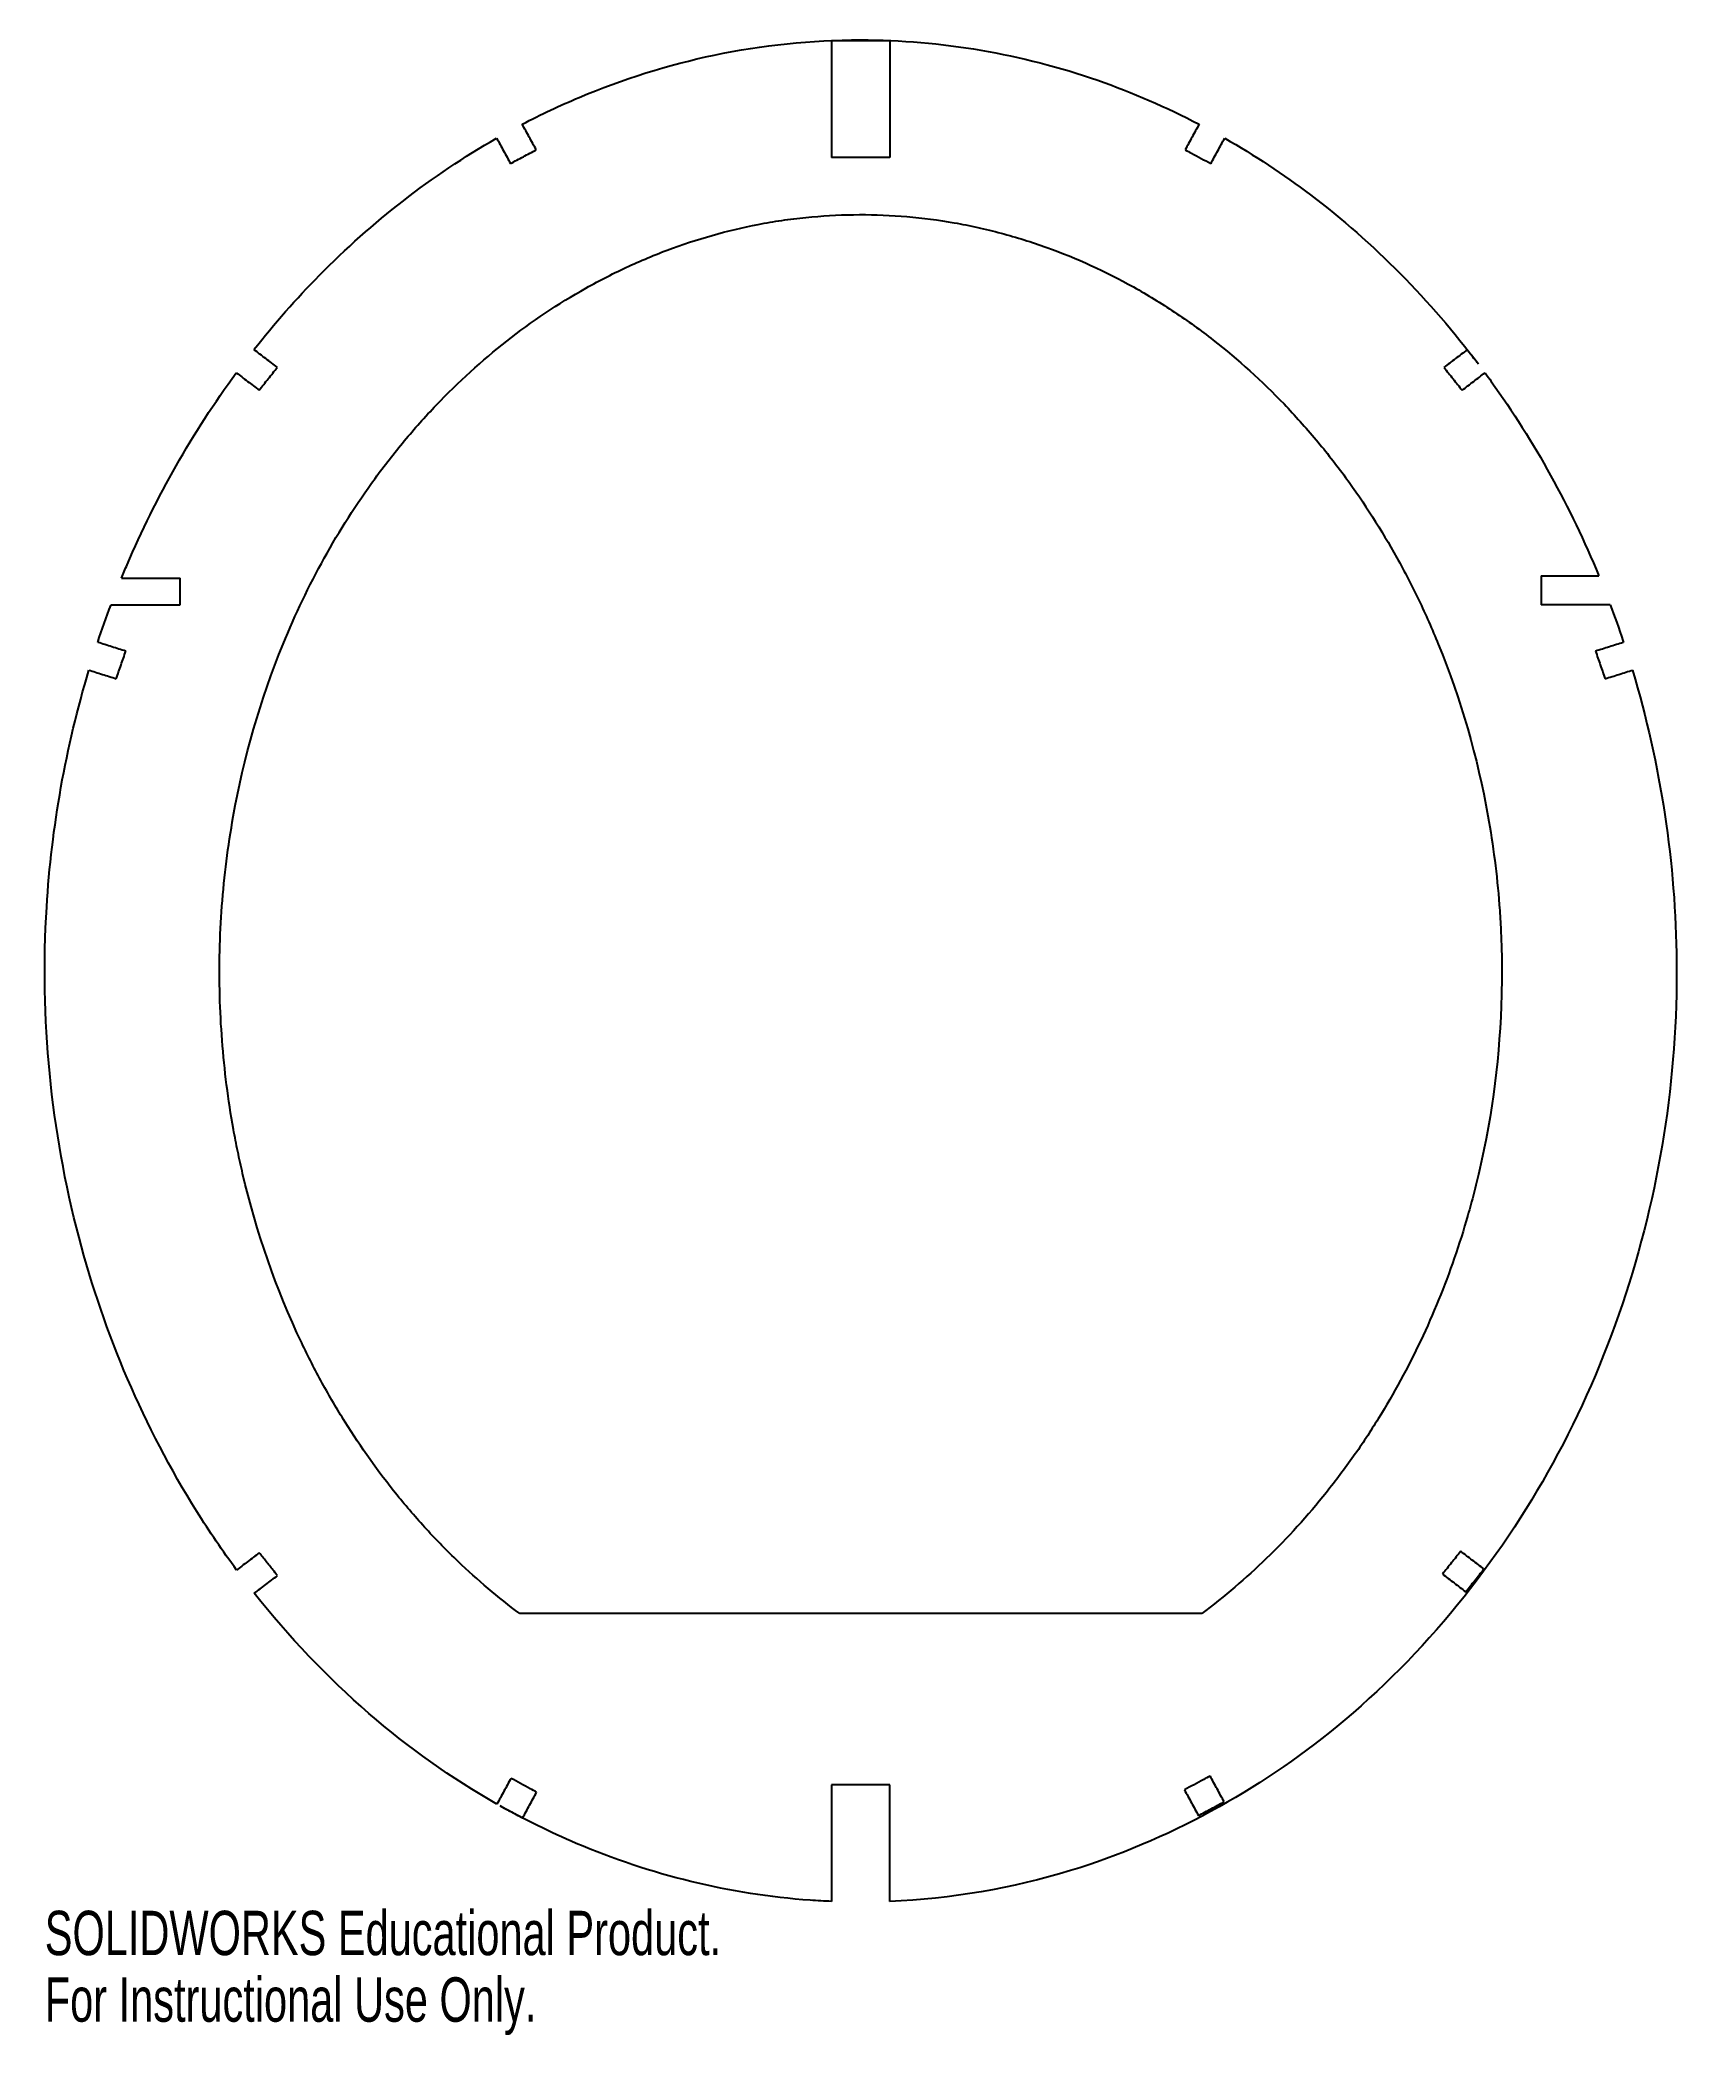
# Model space of a CAD drawing. Header units: inches. Extents: x -3.52 to 3.5, y -3.82 to 4.74.
import ezdxf

# ---------------------------------------------------------------- set-up
doc = ezdxf.new("R2010")
doc.units = ezdxf.units.IN
doc.header["$MEASUREMENT"] = 0
doc.styles.add('SLDTEXTSTYLE0', font='TXT', dxfattribs={"width": 0.7})

msp = doc.modelspace()

# ---------------------------------------------------------------- linework, layer by layer
at = {"color": 7, "linetype": 'Continuous', "lineweight": 25}
for p, q in [((0.125, 4.7339), (-0.125, 4.7339)), ((-0.125, 4.7339), (-0.125, 4.2339)), ((0.125, 4.7339), (0.125, 4.2339)), ((0.125, 4.2339), (-0.125, 4.2339)), ((-3.1701, 2.4304), (-2.9193, 2.4304)), ((-2.9193, 2.3154), (-2.9193, 2.4304)), ((2.9193, 2.4404), (2.9193, 2.3154)), ((2.9193, 2.4404), (3.166, 2.4404)), ((-3.2154, 2.3154), (-2.9193, 2.3154)), ((3.2154, 2.3154), (2.9193, 2.3154)), ((1.4626, -2.0109), (-1.4626, -2.0109)), ((-0.125, -2.7451), (-0.125, -3.2456)), ((0.125, -2.7451), (-0.125, -2.7451)), ((0.125, -3.2456), (0.125, -2.7451))]:
    msp.add_line(p, q, dxfattribs=at)
for points, knots in [([(-1.4517, 4.3769), (-1.3718, 4.4186), (-1.2901, 4.4571), (-1.207, 4.4921), (-1.0207, 4.5706), (-0.8259, 4.6318), (-0.628, 4.6732), (-0.422, 4.7164), (-0.2104, 4.7384), (0, 4.7384), (0.3438, 4.7384), (0.692, 4.6783), (1.0167, 4.5653), (1.1659, 4.5133), (1.3116, 4.45), (1.4517, 4.3769)], [0.55780077, 0.55780077, 0.55780077, 0.55780077, 0.56460577, 0.56460577, 0.56460577, 0.57983105, 0.57983105, 0.57983105, 0.59568228, 0.59568228, 0.59568228, 0.62187904, 0.62187904, 0.62187904, 0.63386001, 0.63386001, 0.63386001, 0.63386001]), ([(-2.6023, 3.41), (-2.5148, 3.5214), (-2.421, 3.6281), (-2.3216, 3.729), (-2.0967, 3.9572), (-1.8395, 4.158), (-1.5613, 4.3169)], [0.51943705, 0.51943705, 0.51943705, 0.51943705, 0.53017092, 0.53017092, 0.53017092, 0.5546301, 0.5546301, 0.5546301, 0.5546301]), ([(-1.5613, 4.3169), (-1.5565, 4.3081), (-1.5467, 4.2901), (-1.5319, 4.263), (-1.5169, 4.2356), (-1.5069, 4.2173), (-1.5019, 4.2081)], [0.0086491, 0.0086491, 0.0086491, 0.0086491, 0.25, 0.5, 0.75, 1, 1, 1, 1]), ([(1.5019, 4.2081), (1.5069, 4.2173), (1.5169, 4.2356), (1.5319, 4.263), (1.5467, 4.2901), (1.5565, 4.3081), (1.5613, 4.3169)], [0, 0, 0, 0, 0.25, 0.5, 0.75, 0.9913329, 0.9913329, 0.9913329, 0.9913329]), ([(1.5613, 4.3169), (1.689, 4.244), (1.8121, 4.1624), (1.9294, 4.0737), (2.2009, 3.8682), (2.4442, 3.6208), (2.6493, 3.349)], [0.04134893, 0.04134893, 0.04134893, 0.04134893, 0.05249464, 0.05249464, 0.05249464, 0.07840534, 0.07840534, 0.07840534, 0.07840534]), ([(-1.5019, 4.2081), (-1.4835, 4.2179), (-1.4652, 4.2277), (-1.4468, 4.2376), (-1.4376, 4.2425), (-1.4284, 4.2474), (-1.4192, 4.2523), (-1.41, 4.2572), (-1.4008, 4.2621), (-1.3916, 4.267)], [0.000000008, 0.000000008, 0.000000008, 0.000000008, 0.00158758, 0.00158758, 0.00158758, 0.00238137, 0.00238137, 0.00238137, 0.00317516, 0.00317516, 0.00317516, 0.00317516]), ([(1.3917, 4.267), (1.4009, 4.2621), (1.41, 4.2572), (1.4192, 4.2523), (1.433, 4.2449), (1.4468, 4.2376), (1.4606, 4.2302), (1.4744, 4.2229), (1.4882, 4.2155), (1.5019, 4.2081)], [0, 0, 0, 0, 0.000793791, 0.000793791, 0.000793791, 0.001984478, 0.001984478, 0.001984478, 0.003175164, 0.003175164, 0.003175164, 0.003175164]), ([(-2.4774, 2.1469), (-2.4255, 2.2741), (-2.3667, 2.397), (-2.2354, 2.634), (-2.1628, 2.7482), (-2.043, 2.9126), (-2.0012, 2.9662), (-1.9356, 3.0448), (-1.9133, 3.0707), (-1.8676, 3.1218), (-1.8442, 3.1471), (-1.7256, 3.2712), (-1.6248, 3.3629), (-1.411, 3.5307), (-1.2981, 3.6067), (-1.1484, 3.6909), (-1.118, 3.7072), (-1.0568, 3.7385), (-1.026, 3.7534), (-0.933, 3.7963), (-0.8701, 3.8222), (-0.6791, 3.8918), (-0.5483, 3.9275), (-0.3805, 3.9579), (-0.3467, 3.9633), (-0.2787, 3.9725), (-0.2443, 3.9764), (-0.1415, 3.9858), (0.0634, 3.9952), (0.2665, 3.9777), (0.4347, 3.9482), (0.4683, 3.9416), (0.5354, 3.9268), (0.569, 3.9186), (0.6687, 3.892), (0.734, 3.8715), (0.9266, 3.8021), (1.0505, 3.7454), (1.2, 3.662), (1.2296, 3.6446), (1.2884, 3.6088), (1.3175, 3.5902), (1.4032, 3.5332), (1.4586, 3.4931), (1.6199, 3.3672), (1.7209, 3.2756), (1.8395, 3.1522), (1.8628, 3.1271), (1.9087, 3.0759), (1.9313, 3.0499), (1.9974, 2.9709), (2.0396, 2.9171), (2.1604, 2.7519), (2.2336, 2.637), (2.3329, 2.4581), (2.3643, 2.3973), (2.4235, 2.2736), (2.4514, 2.2106), (2.4774, 2.1469)], [0, 0, 0, 0, 0.0625, 0.0625, 0.125, 0.125, 0.15625, 0.15625, 0.171875, 0.171875, 0.1875, 0.1875, 0.25, 0.25, 0.3125, 0.3125, 0.328125, 0.328125, 0.34375, 0.34375, 0.375, 0.375, 0.4375, 0.4375, 0.453125, 0.453125, 0.46875, 0.46875, 0.5, 0.5625, 0.5625, 0.578125, 0.578125, 0.59375, 0.59375, 0.625, 0.625, 0.6875, 0.6875, 0.703125, 0.703125, 0.71875, 0.71875, 0.75, 0.75, 0.8125, 0.8125, 0.828125, 0.828125, 0.84375, 0.84375, 0.875, 0.875, 0.9375, 0.9375, 0.96875, 0.96875, 1, 1, 1, 1]), ([(2.6493, 3.349), (2.6463, 3.3528), (2.6433, 3.3566), (2.6403, 3.3604), (2.6338, 3.3685), (2.6273, 3.3766), (2.6208, 3.3848), (2.6143, 3.3929), (2.6078, 3.4011), (2.6013, 3.4092)], [0.001219459, 0.001219459, 0.001219459, 0.001219459, 0.001587811, 0.001587811, 0.001587811, 0.002381717, 0.002381717, 0.002381717, 0.003175622, 0.003175622, 0.003175622, 0.003175622]), ([(-3.1701, 2.4304), (-3.1625, 2.4491), (-3.1546, 2.4678), (-3.1467, 2.4864), (-3.0227, 2.7771), (-2.8652, 3.056), (-2.678, 3.3106)], [0.49062106, 0.49062106, 0.49062106, 0.49062106, 0.49214529, 0.49214529, 0.49214529, 0.5162591, 0.5162591, 0.5162591, 0.5162591]), ([(-2.678, 3.3106), (-2.6702, 3.3047), (-2.6541, 3.2925), (-2.6297, 3.274), (-2.6048, 3.2551), (-2.5882, 3.2425), (-2.5799, 3.2362)], [0, 0, 0, 0, 0.2346241, 0.4846241, 0.7346241, 0.9846241, 0.9846241, 0.9846241, 0.9846241]), ([(-2.5799, 3.2362), (-2.5669, 3.2525), (-2.5539, 3.2688), (-2.5409, 3.2851), (-2.5344, 3.2932), (-2.5279, 3.3013), (-2.5214, 3.3095), (-2.5148, 3.3176), (-2.5083, 3.3258), (-2.5018, 3.3339)], [0, 0, 0, 0, 0.001587821, 0.001587821, 0.001587821, 0.002381731, 0.002381731, 0.002381731, 0.003175642, 0.003175642, 0.003175642, 0.003175642]), ([(2.5016, 3.3337), (2.5081, 3.3255), (2.5146, 3.3174), (2.5212, 3.3092), (2.5277, 3.3011), (2.5342, 3.293), (2.5407, 3.2848), (2.5537, 3.2685), (2.5667, 3.2523), (2.5797, 3.236)], [0, 0, 0, 0, 0.000793906, 0.000793906, 0.000793906, 0.001587811, 0.001587811, 0.001587811, 0.003175622, 0.003175622, 0.003175622, 0.003175622]), ([(2.5797, 3.236), (2.588, 3.2423), (2.6046, 3.2549), (2.6295, 3.2737), (2.654, 3.2923), (2.6701, 3.3046), (2.678, 3.3105)], [0, 0, 0, 0, 0.25, 0.5, 0.75, 0.9870634, 0.9870634, 0.9870634, 0.9870634]), ([(2.678, 3.3105), (2.687, 3.2984), (2.6959, 3.2861), (2.7047, 3.2738), (2.8899, 3.0159), (3.0449, 2.7339), (3.166, 2.4404)], [0.07961269, 0.07961269, 0.07961269, 0.07961269, 0.08075232, 0.08075232, 0.08075232, 0.10492223, 0.10492223, 0.10492223, 0.10492223]), ([(3.2154, 2.3154), (3.2344, 2.2648), (3.2525, 2.2138), (3.2697, 2.1626), (3.2706, 2.1599), (3.2715, 2.1571), (3.2724, 2.1544)], [0.108318613, 0.108318613, 0.108318613, 0.108318613, 0.11240047, 0.11240047, 0.11240047, 0.112616888, 0.112616888, 0.112616888, 0.112616888]), ([(-1.4626, -2.0109), (-1.5548, -1.9423), (-1.6428, -1.8679), (-1.7501, -1.7654), (-1.7731, -1.7425), (-1.8184, -1.6964), (-1.8405, -1.6729), (-1.9058, -1.6017), (-1.9477, -1.553), (-2.0688, -1.4033), (-2.1432, -1.2987), (-2.2285, -1.1622), (-2.2452, -1.1346), (-2.2779, -1.0789), (-2.2938, -1.0506), (-2.3404, -0.9655), (-2.3697, -0.908), (-2.508, -0.6177), (-2.5918, -0.3755), (-2.6581, -0.0925), (-2.6651, -0.0609), (-2.6782, 0.0024), (-2.6967, 0.0975), (-2.7113, 0.1927), (-2.7356, 0.3835), (-2.7453, 0.511), (-2.7521, 0.7667), (-2.7491, 0.8949), (-2.7347, 1.0878), (-2.7282, 1.1523), (-2.712, 1.2804), (-2.7023, 1.344), (-2.6458, 1.6603), (-2.5753, 1.907), (-2.4774, 2.1469)], [0.6282632, 0.6282632, 0.6282632, 0.6282632, 0.65625, 0.65625, 0.6640625, 0.6640625, 0.671875, 0.671875, 0.6875, 0.6875, 0.71875, 0.71875, 0.7265625, 0.7265625, 0.734375, 0.734375, 0.75, 0.75, 0.8125, 0.8125, 0.8203125, 0.8203125, 0.828125, 0.84375, 0.84375, 0.875, 0.875, 0.90625, 0.90625, 0.921875, 0.921875, 0.9375, 0.9375, 1, 1, 1, 1]), ([(2.4774, 2.1469), (2.5751, 1.9075), (2.6453, 1.6618), (2.713, 1.2845), (2.7293, 1.1573), (2.7416, 0.9964), (2.7436, 0.9642), (2.7468, 0.8999), (2.7505, 0.8035), (2.7504, 0.7075), (2.7424, 0.3881), (2.7108, 0.135), (2.6455, -0.1469), (2.6378, -0.1782), (2.6216, -0.2406), (2.6131, -0.2718), (2.5864, -0.3647), (2.5671, -0.4258), (2.5044, -0.6071), (2.4564, -0.725), (2.3478, -0.9549), (2.2873, -1.0669), (2.1864, -1.2301), (2.1511, -1.2837), (2.0954, -1.3628), (2.0763, -1.389), (2.0375, -1.4406), (2.0178, -1.4661), (1.9172, -1.5917), (1.8313, -1.6866), (1.6526, -1.8595), (1.5605, -1.9381), (1.4626, -2.0109)], [0, 0, 0, 0, 0.0625, 0.0625, 0.09375, 0.09375, 0.1015625, 0.1015625, 0.109375, 0.125, 0.125, 0.1875, 0.1875, 0.1953125, 0.1953125, 0.203125, 0.203125, 0.21875, 0.21875, 0.25, 0.25, 0.28125, 0.28125, 0.296875, 0.296875, 0.3046875, 0.3046875, 0.3125, 0.3125, 0.34375, 0.34375, 0.373302, 0.373302, 0.373302, 0.373302]), ([(-3.1929, 1.9985), (-3.1861, 2.0182), (-3.1793, 2.0379), (-3.1724, 2.0576), (-3.169, 2.0675), (-3.1656, 2.0773), (-3.1622, 2.0871), (-3.1588, 2.097), (-3.1553, 2.1068), (-3.1519, 2.1167)], [0, 0, 0, 0, 0.001588191, 0.001588191, 0.001588191, 0.002382287, 0.002382287, 0.002382287, 0.003176382, 0.003176382, 0.003176382, 0.003176382]), ([(3.1518, 2.1166), (3.1552, 2.1068), (3.1586, 2.0969), (3.162, 2.0871), (3.1654, 2.0772), (3.1689, 2.0674), (3.1723, 2.0575), (3.1791, 2.0379), (3.186, 2.0182), (3.1928, 1.9985)], [0, 0, 0, 0, 0.000794093, 0.000794093, 0.000794093, 0.001588185, 0.001588185, 0.001588185, 0.003176371, 0.003176371, 0.003176371, 0.003176371]), ([(-2.6765, -1.8244), (-2.7366, -1.7428), (-2.7937, -1.6589), (-2.8474, -1.573), (-3.0736, -1.2118), (-3.2441, -0.8106), (-3.3526, -0.3984), (-3.4734, 0.0607), (-3.5204, 0.5451), (-3.4913, 1.0189), (-3.4703, 1.3624), (-3.4094, 1.7058), (-3.3101, 2.0354)], [0.3775425, 0.3775425, 0.3775425, 0.3775425, 0.3851966, 0.3851966, 0.3851966, 0.4176185, 0.4176185, 0.4176185, 0.4537913, 0.4537913, 0.4537913, 0.4800226, 0.4800226, 0.4800226, 0.4800226]), ([(-3.3101, 2.0354), (-3.3009, 2.0325), (-3.2817, 2.0264), (-3.2526, 2.0173), (-3.2228, 2.0079), (-3.2029, 2.0017), (-3.1929, 1.9985)], [0.0174423, 0.0174423, 0.0174423, 0.0174423, 0.25, 0.5, 0.75, 1, 1, 1, 1]), ([(3.3101, 2.0353), (3.4319, 1.631), (3.4959, 1.205), (3.4996, 0.7828), (3.5018, 0.5354), (3.4835, 0.2869), (3.445, 0.0424), (3.368, -0.4471), (3.2067, -0.9311), (2.9688, -1.3659), (2.735, -1.7932), (2.4184, -2.1864), (2.042, -2.4956), (1.7078, -2.7702), (1.3144, -2.9868), (0.9007, -3.1131), (0.6498, -3.1897), (0.3871, -3.2348), (0.125, -3.2456)], [0.1157613, 0.1157613, 0.1157613, 0.1157613, 0.1479699, 0.1479699, 0.1479699, 0.16668, 0.16668, 0.16668, 0.2045669, 0.2045669, 0.2045669, 0.2418864, 0.2418864, 0.2418864, 0.2750009, 0.2750009, 0.2750009, 0.2949846, 0.2949846, 0.2949846, 0.2949846]), ([(-2.5795, -1.7504), (-2.5878, -1.7567), (-2.6044, -1.7694), (-2.6294, -1.7884), (-2.6534, -1.8067), (-2.6691, -1.8187), (-2.6765, -1.8244)], [0.7494921, 0.7494921, 0.7494921, 0.7494921, 0.8121191, 0.874746, 0.937373, 0.9931067, 0.9931067, 0.9931067, 0.9931067]), ([(-2.5015, -1.8481), (-2.508, -1.8399), (-2.5145, -1.8318), (-2.521, -1.8237), (-2.5307, -1.8114), (-2.5405, -1.7992), (-2.5502, -1.787), (-2.56, -1.7748), (-2.5697, -1.7626), (-2.5795, -1.7504)], [0, 0, 0, 0, 0.000794039, 0.000794039, 0.000794039, 0.001985098, 0.001985098, 0.001985098, 0.003176157, 0.003176157, 0.003176157, 0.003176157]), ([(2.5737, -1.7438), (2.5606, -1.76), (2.5476, -1.7763), (2.5346, -1.7926), (2.5281, -1.8007), (2.5216, -1.8089), (2.5151, -1.817), (2.5086, -1.8252), (2.5021, -1.8333), (2.4956, -1.8415)], [0, 0, 0, 0, 0.001588116, 0.001588116, 0.001588116, 0.002382174, 0.002382174, 0.002382174, 0.003176232, 0.003176232, 0.003176232, 0.003176232]), ([(-2.6007, -1.9238), (-2.5925, -1.9176), (-2.5761, -1.905), (-2.5513, -1.8861), (-2.5264, -1.8671), (-2.5098, -1.8544), (-2.5015, -1.8481)], [0.2507897, 0.2507897, 0.2507897, 0.2507897, 0.3121191, 0.374746, 0.437373, 0.5, 0.5, 0.5, 0.5]), ([(2.5953, -1.9175), (2.6018, -1.9094), (2.6084, -1.9013), (2.6149, -1.8931), (2.6214, -1.885), (2.6279, -1.8768), (2.6344, -1.8687), (2.6474, -1.8524), (2.6604, -1.8361), (2.6734, -1.8198)], [0, 0, 0, 0, 0.000794058, 0.000794058, 0.000794058, 0.001588116, 0.001588116, 0.001588116, 0.003176232, 0.003176232, 0.003176232, 0.003176232]), ([(-1.5599, -2.8281), (-1.7547, -2.717), (-1.9391, -2.5858), (-2.1089, -2.4393), (-2.2886, -2.2841), (-2.4536, -2.1103), (-2.6007, -1.9238)], [0.33934786, 0.33934786, 0.33934786, 0.33934786, 0.35636055, 0.35636055, 0.35636055, 0.37438041, 0.37438041, 0.37438041, 0.37438041]), ([(-1.5, -2.7178), (-1.505, -2.727), (-1.515, -2.7454), (-1.53, -2.7731), (-1.545, -2.8006), (-1.5549, -2.8189), (-1.5599, -2.8281)], [0, 0, 0, 0, 0.25, 0.5, 0.75, 0.9971224, 0.9971224, 0.9971224, 0.9971224]), ([(-1.3898, -2.7768), (-1.399, -2.7719), (-1.4081, -2.767), (-1.4173, -2.762), (-1.4311, -2.7547), (-1.4449, -2.7473), (-1.4587, -2.7399), (-1.4724, -2.7325), (-1.4862, -2.7252), (-1.5, -2.7178)], [0, 0, 0, 0, 0.000793943, 0.000793943, 0.000793943, 0.001984858, 0.001984858, 0.001984858, 0.003175773, 0.003175773, 0.003175773, 0.003175773]), ([(1.4989, -2.7079), (1.4898, -2.7128), (1.4806, -2.7178), (1.4714, -2.7227), (1.4576, -2.73), (1.4438, -2.7374), (1.43, -2.7448), (1.4163, -2.7522), (1.4025, -2.7595), (1.3887, -2.7669)], [0, 0, 0, 0, 0.000793968, 0.000793968, 0.000793968, 0.001984921, 0.001984921, 0.001984921, 0.003175873, 0.003175873, 0.003175873, 0.003175873]), ([(1.4487, -2.8775), (1.4671, -2.8677), (1.4855, -2.8578), (1.5039, -2.848), (1.513, -2.8431), (1.5222, -2.8382), (1.5314, -2.8333), (1.5406, -2.8283), (1.5498, -2.8234), (1.559, -2.8185)], [0, 0, 0, 0, 0.001587937, 0.001587937, 0.001587937, 0.002381905, 0.002381905, 0.002381905, 0.003175873, 0.003175873, 0.003175873, 0.003175873]), ([(-1.5469, -2.8354), (-1.5329, -2.8429), (-1.5189, -2.8504), (-1.5049, -2.8579), (-1.4957, -2.8628), (-1.4866, -2.8677), (-1.4774, -2.8726), (-1.4682, -2.8776), (-1.459, -2.8825), (-1.4498, -2.8874)], [0.0003798, 0.0003798, 0.0003798, 0.0003798, 0.001587886, 0.001587886, 0.001587886, 0.00238183, 0.00238183, 0.00238183, 0.003175773, 0.003175773, 0.003175773, 0.003175773]), ([(-0.125, -3.2456), (-0.1553, -3.2443), (-0.1856, -3.2426), (-0.2159, -3.2405), (-0.5595, -3.2161), (-0.9032, -3.1316), (-1.2202, -2.9966), (-1.3319, -2.949), (-1.4411, -2.8951), (-1.5469, -2.8354)], [0.30130218, 0.30130218, 0.30130218, 0.30130218, 0.30358373, 0.30358373, 0.30358373, 0.32979062, 0.32979062, 0.32979062, 0.33896943, 0.33896943, 0.33896943, 0.33896943])]:
    msp.add_open_spline(points, degree=3, knots=knots, dxfattribs=at)
for points in [[(-1.3917, 4.267), (-1.3966, 4.2762), (-1.4066, 4.2944), (-1.4216, 4.3219), (-1.4366, 4.3493), (-1.4466, 4.3676), (-1.4516, 4.3767)], [(1.4516, 4.3767), (1.4466, 4.3676), (1.4366, 4.3493), (1.4216, 4.3219), (1.4066, 4.2944), (1.3967, 4.2762), (1.3917, 4.267)], [(-2.5018, 3.3339), (-2.5101, 3.3402), (-2.5267, 3.3528), (-2.5516, 3.3717), (-2.5766, 3.3906), (-2.5932, 3.4032), (-2.6015, 3.4095)], [(2.6013, 3.4092), (2.593, 3.4029), (2.5763, 3.3903), (2.5514, 3.3714), (2.5265, 3.3525), (2.5099, 3.34), (2.5016, 3.3337)], [(-3.2724, 2.1545), (-3.2544, 2.2085), (-3.2354, 2.2621), (-3.2154, 2.3154)], [(-3.1519, 2.1167), (-3.1619, 2.1198), (-3.1817, 2.126), (-3.2116, 2.1354), (-3.2414, 2.1448), (-3.2612, 2.151), (-3.2712, 2.1542)], [(3.271, 2.1541), (3.2611, 2.151), (3.2412, 2.1447), (3.2114, 2.1353), (3.1816, 2.126), (3.1617, 2.1197), (3.1518, 2.1166)], [(3.1928, 1.9985), (3.2027, 2.0016), (3.2226, 2.0078), (3.2524, 2.0172), (3.2822, 2.0266), (3.3021, 2.0328), (3.312, 2.0359)], [(2.6734, -1.8198), (2.6651, -1.8135), (2.6485, -1.8008), (2.6235, -1.7818), (2.5986, -1.7628), (2.582, -1.7501), (2.5737, -1.7438)], [(2.4956, -1.8415), (2.5039, -1.8478), (2.5205, -1.8605), (2.5455, -1.8795), (2.5704, -1.8985), (2.587, -1.9112), (2.5953, -1.9175)], [(1.559, -2.8185), (1.554, -2.8093), (1.544, -2.7909), (1.529, -2.7632), (1.5139, -2.7356), (1.5039, -2.7171), (1.4989, -2.7079)], [(-1.4498, -2.8874), (-1.4448, -2.8782), (-1.4348, -2.8597), (-1.4198, -2.8321), (-1.4048, -2.8044), (-1.3948, -2.786), (-1.3898, -2.7768)], [(1.3887, -2.7669), (1.3937, -2.7761), (1.4037, -2.7946), (1.4187, -2.8222), (1.4337, -2.8499), (1.4437, -2.8683), (1.4487, -2.8775)]]:
    msp.add_open_spline(points, degree=3, dxfattribs=at)

# ---------------------------------------------------------------- texts
at = {"color": 7, "linetype": 'Continuous', "char_height": 0.1903, "attachment_point": 1, "style": 'SLDTEXTSTYLE0'}
for s, insert in [('SOLIDWORKS Educational Product.', (-3.4995, -3.2857)), ('For Instructional Use Only.', (-3.4995, -3.5712))]:
    msp.add_mtext(s, dxfattribs=dict(at, insert=insert))

doc.saveas('drawing.dxf')
